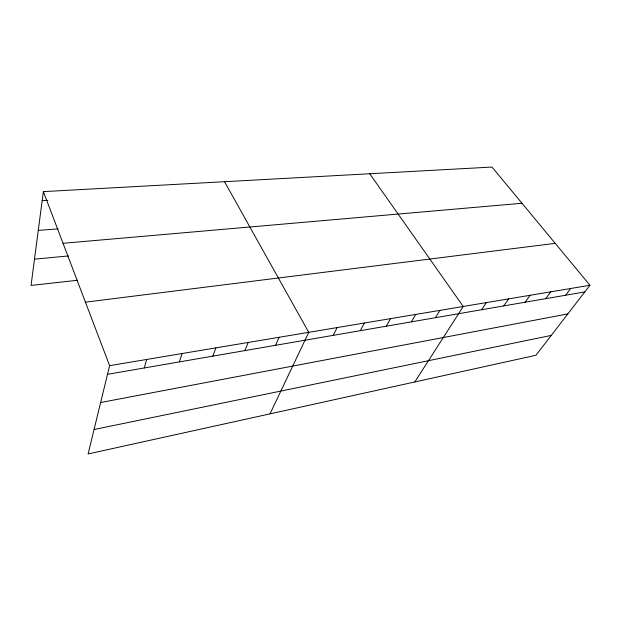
<?xml version="1.0" encoding="UTF-8"?>
<svg xmlns="http://www.w3.org/2000/svg" width="621" height="621" viewBox="0 0 621 621"><rect width="100%" height="100%" fill="white"/><g stroke="black" fill="none" stroke-linecap="round" stroke-linejoin="round"><path stroke-width="0.93" d="M43.361 191.625L109.614 365.66L88.112 453.943L535.954 355.266L589.95 285.264L491.987 167.057L43.361 191.625L31.05 285.427L77.377 280.288M144.251 367.974L146.703 359.45M179.322 361.919L182.093 353.528M212.84 356.136L215.891 347.876M244.891 350.601L248.198 342.466M275.584 345.299L279.124 337.288M270.034 413.858L308.746 332.328L224.53 181.705M333.213 335.356L337.149 327.577M360.296 330.683L364.403 323.013M386.316 326.188L390.578 318.635M411.335 321.864L415.744 314.42M435.414 317.711L439.947 310.368M414.797 381.962L463.243 306.471L369.736 173.748M481.609 309.739L486.352 302.606M503.763 305.912L508.607 298.88M525.125 302.225L530.055 295.293M545.727 298.67L550.734 291.831M565.615 295.231L570.683 288.486M94.058 429.515L551.269 335.41M100.641 402.517L567.866 313.9M107.511 374.316L584.819 291.917M109.614 365.66L589.95 285.264M85.442 302.163L555.205 243.347M34.497 259.174L68.442 255.937M63.032 243.3L521.989 203.261M38.269 230.414L58.056 228.87M42.166 200.692L47.817 200.35"/></g></svg>
